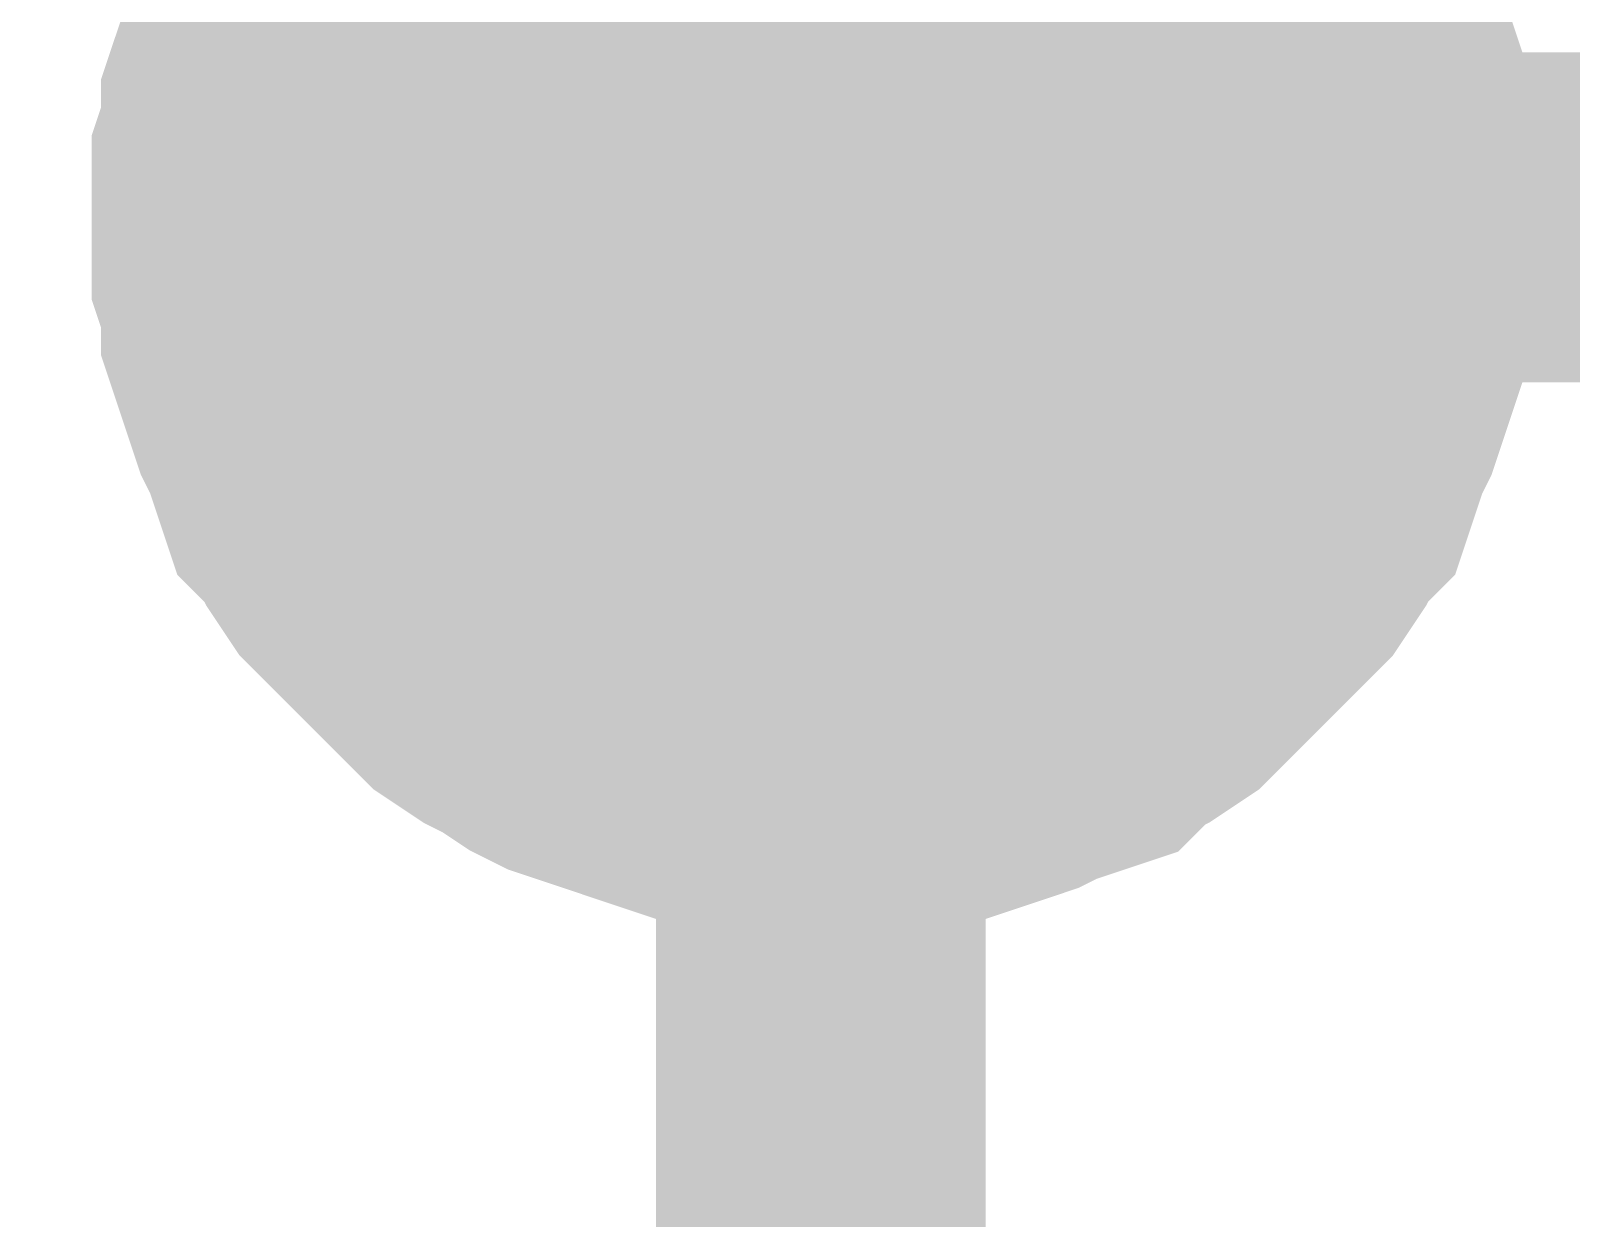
# Model space of a CAD drawing. Header units: inches. Extents: x 0 to 431, y 0 to 297.
# Drawn here: x 186.701 to 188.1, y 125.084 to 126.163 of the extents above; entities that cross this region are included whole.
import ezdxf

# ---------------------------------------------------------------- set-up
doc = ezdxf.new("R2010")
doc.units = ezdxf.units.IN
doc.layers.add('Sheet', color=255, linetype='Continuous')

msp = doc.modelspace()

# ---------------------------------------------------------------- linework, layer by layer
at = {"layer": 'Sheet'}
for points in [[(193.0054, 125.9936, 0.2997, 0.2997, 0), (187.4185, 125.9936, 0.2997, 0.2997, 0), (187.4185, 129.9928, 0.2997, 0.2997, 0), (183.9991, 129.9928, 0.2997, 0.2997, 0), (183.9991, 139.9994, 0.2997, 0.2997, 0), (183.9991, 143.9986, 0.2997, 0.2997, 0), (183.9991, 144.9984, 0.2997, 0.2997, 0), (218.9994, 144.9984, 0.2997, 0.2997, 0)], [(186.906, 125.9936, 0.2997, 0.2997, 0), (186.906, 126.0188, 0.2997, 0.2997, 0), (186.906, 126.044, 0.2997, 0.2997, 0), (186.9144, 126.0692, 0.2997, 0.2997, 0), (186.9144, 126.0944, 0.2997, 0.2997, 0), (186.9228, 126.1196, 0.2997, 0.2997, 0), (186.9312, 126.1448, 0.2997, 0.2997, 0), (186.9396, 126.17, 0.2997, 0.2997, 0), (186.948, 126.1952, 0.2997, 0.2997, 0), (186.9564, 126.2204, 0.2997, 0.2997, 0), (186.9648, 126.2372, 0.2997, 0.2997, 0), (186.9816, 126.2624, 0.2997, 0.2997, 0), (186.99, 126.2792, 0.2997, 0.2997, 0), (187.0068, 126.3044, 0.2997, 0.2997, 0), (187.0236, 126.3212, 0.2997, 0.2997, 0)], [(186.906, 125.9936, 0.2997, 0.2997, 0), (186.906, 126.0188, 0.2997, 0.2997, 0), (186.906, 126.044, 0.2997, 0.2997, 0), (186.9144, 126.0692, 0.2997, 0.2997, 0), (186.9144, 126.0944, 0.2997, 0.2997, 0), (186.9228, 126.1196, 0.2997, 0.2997, 0), (186.9312, 126.1448, 0.2997, 0.2997, 0), (186.9396, 126.17, 0.2997, 0.2997, 0), (186.948, 126.1952, 0.2997, 0.2997, 0), (186.9564, 126.2204, 0.2997, 0.2997, 0), (186.9648, 126.2372, 0.2997, 0.2997, 0), (186.9816, 126.2624, 0.2997, 0.2997, 0), (186.99, 126.2792, 0.2997, 0.2997, 0), (187.0068, 126.3044, 0.2997, 0.2997, 0), (187.0236, 126.3212, 0.2997, 0.2997, 0)], [(186.906, 125.9936, 0.2997, 0.2997, 0), (186.906, 126.0188, 0.2997, 0.2997, 0), (186.906, 126.044, 0.2997, 0.2997, 0), (186.9144, 126.0692, 0.2997, 0.2997, 0), (186.9144, 126.0944, 0.2997, 0.2997, 0), (186.9228, 126.1196, 0.2997, 0.2997, 0), (186.9312, 126.1448, 0.2997, 0.2997, 0), (186.9396, 126.17, 0.2997, 0.2997, 0), (186.948, 126.1952, 0.2997, 0.2997, 0), (186.9564, 126.2204, 0.2997, 0.2997, 0), (186.9648, 126.2372, 0.2997, 0.2997, 0), (186.9816, 126.2624, 0.2997, 0.2997, 0), (186.99, 126.2792, 0.2997, 0.2997, 0), (187.0068, 126.3044, 0.2997, 0.2997, 0), (187.0236, 126.3212, 0.2997, 0.2997, 0)], [(186.906, 125.9936, 0.2997, 0.2997, 0), (186.906, 126.0188, 0.2997, 0.2997, 0), (186.906, 126.044, 0.2997, 0.2997, 0), (186.9144, 126.0692, 0.2997, 0.2997, 0), (186.9144, 126.0944, 0.2997, 0.2997, 0), (186.9228, 126.1196, 0.2997, 0.2997, 0), (186.9312, 126.1448, 0.2997, 0.2997, 0), (186.9396, 126.17, 0.2997, 0.2997, 0), (186.948, 126.1952, 0.2997, 0.2997, 0), (186.9564, 126.2204, 0.2997, 0.2997, 0), (186.9648, 126.2372, 0.2997, 0.2997, 0), (186.9816, 126.2624, 0.2997, 0.2997, 0), (186.99, 126.2792, 0.2997, 0.2997, 0), (187.0068, 126.3044, 0.2997, 0.2997, 0), (187.0236, 126.3212, 0.2997, 0.2997, 0)], [(187.805, 126.3212, 0.2997, 0.2997, 0), (187.8218, 126.3044, 0.2997, 0.2997, 0), (187.8386, 126.2792, 0.2997, 0.2997, 0), (187.847, 126.2624, 0.2997, 0.2997, 0), (187.8638, 126.2372, 0.2997, 0.2997, 0), (187.8722, 126.2204, 0.2997, 0.2997, 0), (187.8806, 126.1952, 0.2997, 0.2997, 0), (187.889, 126.17, 0.2997, 0.2997, 0), (187.8974, 126.1448, 0.2997, 0.2997, 0), (187.9058, 126.1196, 0.2997, 0.2997, 0), (187.9142, 126.0944, 0.2997, 0.2997, 0), (187.9142, 126.0692, 0.2997, 0.2997, 0), (187.9226, 126.044, 0.2997, 0.2997, 0), (187.9226, 126.0188, 0.2997, 0.2997, 0), (187.9226, 125.9936, 0.2997, 0.2997, 0)], [(187.805, 126.3212, 0.2997, 0.2997, 0), (187.8218, 126.3044, 0.2997, 0.2997, 0), (187.8386, 126.2792, 0.2997, 0.2997, 0), (187.847, 126.2624, 0.2997, 0.2997, 0), (187.8638, 126.2372, 0.2997, 0.2997, 0), (187.8722, 126.2204, 0.2997, 0.2997, 0), (187.8806, 126.1952, 0.2997, 0.2997, 0), (187.889, 126.17, 0.2997, 0.2997, 0), (187.8974, 126.1448, 0.2997, 0.2997, 0), (187.9058, 126.1196, 0.2997, 0.2997, 0), (187.9142, 126.0944, 0.2997, 0.2997, 0), (187.9142, 126.0692, 0.2997, 0.2997, 0), (187.9226, 126.044, 0.2997, 0.2997, 0), (187.9226, 126.0188, 0.2997, 0.2997, 0), (187.9226, 125.9936, 0.2997, 0.2997, 0)], [(187.805, 126.3212, 0.2997, 0.2997, 0), (187.8218, 126.3044, 0.2997, 0.2997, 0), (187.8386, 126.2792, 0.2997, 0.2997, 0), (187.847, 126.2624, 0.2997, 0.2997, 0), (187.8638, 126.2372, 0.2997, 0.2997, 0), (187.8722, 126.2204, 0.2997, 0.2997, 0), (187.8806, 126.1952, 0.2997, 0.2997, 0), (187.889, 126.17, 0.2997, 0.2997, 0), (187.8974, 126.1448, 0.2997, 0.2997, 0), (187.9058, 126.1196, 0.2997, 0.2997, 0), (187.9142, 126.0944, 0.2997, 0.2997, 0), (187.9142, 126.0692, 0.2997, 0.2997, 0), (187.9226, 126.044, 0.2997, 0.2997, 0), (187.9226, 126.0188, 0.2997, 0.2997, 0), (187.9226, 125.9936, 0.2997, 0.2997, 0)], [(187.805, 126.3212, 0.2997, 0.2997, 0), (187.8218, 126.3044, 0.2997, 0.2997, 0), (187.8386, 126.2792, 0.2997, 0.2997, 0), (187.847, 126.2624, 0.2997, 0.2997, 0), (187.8638, 126.2372, 0.2997, 0.2997, 0), (187.8722, 126.2204, 0.2997, 0.2997, 0), (187.8806, 126.1952, 0.2997, 0.2997, 0), (187.889, 126.17, 0.2997, 0.2997, 0), (187.8974, 126.1448, 0.2997, 0.2997, 0), (187.9058, 126.1196, 0.2997, 0.2997, 0), (187.9142, 126.0944, 0.2997, 0.2997, 0), (187.9142, 126.0692, 0.2997, 0.2997, 0), (187.9226, 126.044, 0.2997, 0.2997, 0), (187.9226, 126.0188, 0.2997, 0.2997, 0), (187.9226, 125.9936, 0.2997, 0.2997, 0)], [(186.906, 125.9936, 0.0991, 0.0991, 0), (186.906, 126.0188, 0.0991, 0.0991, 0), (186.906, 126.044, 0.0991, 0.0991, 0), (186.9144, 126.0692, 0.0991, 0.0991, 0), (186.9144, 126.0944, 0.0991, 0.0991, 0), (186.9228, 126.1196, 0.0991, 0.0991, 0), (186.9312, 126.1448, 0.0991, 0.0991, 0), (186.9396, 126.17, 0.0991, 0.0991, 0), (186.948, 126.1952, 0.0991, 0.0991, 0), (186.9564, 126.2204, 0.0991, 0.0991, 0)], [(186.906, 125.9936, 0.0991, 0.0991, 0), (186.906, 126.0188, 0.0991, 0.0991, 0), (186.906, 126.044, 0.0991, 0.0991, 0), (186.9144, 126.0692, 0.0991, 0.0991, 0), (186.9144, 126.0944, 0.0991, 0.0991, 0), (186.9228, 126.1196, 0.0991, 0.0991, 0), (186.9312, 126.1448, 0.0991, 0.0991, 0), (186.9396, 126.17, 0.0991, 0.0991, 0), (186.948, 126.1952, 0.0991, 0.0991, 0), (186.9564, 126.2204, 0.0991, 0.0991, 0)], [(186.906, 125.9936, 0.0991, 0.0991, 0), (186.906, 126.0188, 0.0991, 0.0991, 0), (186.906, 126.044, 0.0991, 0.0991, 0), (186.9144, 126.0692, 0.0991, 0.0991, 0), (186.9144, 126.0944, 0.0991, 0.0991, 0), (186.9228, 126.1196, 0.0991, 0.0991, 0), (186.9312, 126.1448, 0.0991, 0.0991, 0), (186.9396, 126.17, 0.0991, 0.0991, 0), (186.948, 126.1952, 0.0991, 0.0991, 0), (186.9564, 126.2204, 0.0991, 0.0991, 0)], [(186.906, 125.9936, 0.0991, 0.0991, 0), (186.906, 126.0188, 0.0991, 0.0991, 0), (186.906, 126.044, 0.0991, 0.0991, 0), (186.9144, 126.0692, 0.0991, 0.0991, 0), (186.9144, 126.0944, 0.0991, 0.0991, 0), (186.9228, 126.1196, 0.0991, 0.0991, 0), (186.9312, 126.1448, 0.0991, 0.0991, 0), (186.9396, 126.17, 0.0991, 0.0991, 0), (186.948, 126.1952, 0.0991, 0.0991, 0), (186.9564, 126.2204, 0.0991, 0.0991, 0)], [(187.8722, 126.2204, 0.0991, 0.0991, 0), (187.8806, 126.1952, 0.0991, 0.0991, 0), (187.889, 126.17, 0.0991, 0.0991, 0), (187.8974, 126.1448, 0.0991, 0.0991, 0), (187.9058, 126.1196, 0.0991, 0.0991, 0), (187.9142, 126.0944, 0.0991, 0.0991, 0), (187.9142, 126.0692, 0.0991, 0.0991, 0), (187.9226, 126.044, 0.0991, 0.0991, 0), (187.9226, 126.0188, 0.0991, 0.0991, 0), (187.9226, 125.9936, 0.0991, 0.0991, 0)], [(187.8722, 126.2204, 0.0991, 0.0991, 0), (187.8806, 126.1952, 0.0991, 0.0991, 0), (187.889, 126.17, 0.0991, 0.0991, 0), (187.8974, 126.1448, 0.0991, 0.0991, 0), (187.9058, 126.1196, 0.0991, 0.0991, 0), (187.9142, 126.0944, 0.0991, 0.0991, 0), (187.9142, 126.0692, 0.0991, 0.0991, 0), (187.9226, 126.044, 0.0991, 0.0991, 0), (187.9226, 126.0188, 0.0991, 0.0991, 0), (187.9226, 125.9936, 0.0991, 0.0991, 0)], [(187.8722, 126.2204, 0.0991, 0.0991, 0), (187.8806, 126.1952, 0.0991, 0.0991, 0), (187.889, 126.17, 0.0991, 0.0991, 0), (187.8974, 126.1448, 0.0991, 0.0991, 0), (187.9058, 126.1196, 0.0991, 0.0991, 0), (187.9142, 126.0944, 0.0991, 0.0991, 0), (187.9142, 126.0692, 0.0991, 0.0991, 0), (187.9226, 126.044, 0.0991, 0.0991, 0), (187.9226, 126.0188, 0.0991, 0.0991, 0), (187.9226, 125.9936, 0.0991, 0.0991, 0)], [(187.8722, 126.2204, 0.0991, 0.0991, 0), (187.8806, 126.1952, 0.0991, 0.0991, 0), (187.889, 126.17, 0.0991, 0.0991, 0), (187.8974, 126.1448, 0.0991, 0.0991, 0), (187.9058, 126.1196, 0.0991, 0.0991, 0), (187.9142, 126.0944, 0.0991, 0.0991, 0), (187.9142, 126.0692, 0.0991, 0.0991, 0), (187.9226, 126.044, 0.0991, 0.0991, 0), (187.9226, 126.0188, 0.0991, 0.0991, 0), (187.9226, 125.9936, 0.0991, 0.0991, 0)], [(187.4185, 125.4894, 0.2997, 0.2997, 0), (187.3933, 125.4894, 0.2997, 0.2997, 0), (187.3681, 125.4894, 0.2997, 0.2997, 0), (187.3429, 125.4978, 0.2997, 0.2997, 0), (187.3177, 125.4978, 0.2997, 0.2997, 0), (187.2925, 125.5062, 0.2997, 0.2997, 0), (187.2673, 125.5146, 0.2997, 0.2997, 0), (187.2421, 125.5231, 0.2997, 0.2997, 0), (187.2169, 125.5315, 0.2997, 0.2997, 0), (187.1917, 125.5399, 0.2997, 0.2997, 0), (187.1749, 125.5483, 0.2997, 0.2997, 0), (187.1497, 125.5651, 0.2997, 0.2997, 0), (187.1329, 125.5735, 0.2997, 0.2997, 0), (187.1077, 125.5903, 0.2997, 0.2997, 0), (187.0909, 125.6071, 0.2997, 0.2997, 0), (187.0741, 125.6239, 0.2997, 0.2997, 0), (187.0573, 125.6407, 0.2997, 0.2997, 0), (187.0404, 125.6575, 0.2997, 0.2997, 0), (187.0236, 125.6743, 0.2997, 0.2997, 0), (187.0068, 125.6911, 0.2997, 0.2997, 0), (186.99, 125.7163, 0.2997, 0.2997, 0), (186.9816, 125.7331, 0.2997, 0.2997, 0), (186.9648, 125.7499, 0.2997, 0.2997, 0), (186.9564, 125.7751, 0.2997, 0.2997, 0), (186.948, 125.8003, 0.2997, 0.2997, 0), (186.9396, 125.8171, 0.2997, 0.2997, 0), (186.9312, 125.8423, 0.2997, 0.2997, 0), (186.9228, 125.8675, 0.2997, 0.2997, 0), (186.9144, 125.8927, 0.2997, 0.2997, 0), (186.9144, 125.9179, 0.2997, 0.2997, 0), (186.906, 125.9431, 0.2997, 0.2997, 0), (186.906, 125.9683, 0.2997, 0.2997, 0), (186.906, 125.9936, 0.2997, 0.2997, 0)], [(186.906, 125.9936, 0.2997, 0.2997, 0), (186.906, 125.9936, 0.2997, 0.2997, 0)], [(187.4185, 125.4894, 0.2997, 0.2997, 0), (187.3933, 125.4894, 0.2997, 0.2997, 0), (187.3681, 125.4894, 0.2997, 0.2997, 0), (187.3429, 125.4978, 0.2997, 0.2997, 0), (187.3177, 125.4978, 0.2997, 0.2997, 0), (187.2925, 125.5062, 0.2997, 0.2997, 0), (187.2673, 125.5146, 0.2997, 0.2997, 0), (187.2421, 125.5231, 0.2997, 0.2997, 0), (187.2169, 125.5315, 0.2997, 0.2997, 0), (187.1917, 125.5399, 0.2997, 0.2997, 0), (187.1749, 125.5483, 0.2997, 0.2997, 0), (187.1497, 125.5651, 0.2997, 0.2997, 0), (187.1329, 125.5735, 0.2997, 0.2997, 0), (187.1077, 125.5903, 0.2997, 0.2997, 0), (187.0909, 125.6071, 0.2997, 0.2997, 0), (187.0741, 125.6239, 0.2997, 0.2997, 0), (187.0573, 125.6407, 0.2997, 0.2997, 0), (187.0404, 125.6575, 0.2997, 0.2997, 0), (187.0236, 125.6743, 0.2997, 0.2997, 0), (187.0068, 125.6911, 0.2997, 0.2997, 0), (186.99, 125.7163, 0.2997, 0.2997, 0), (186.9816, 125.7331, 0.2997, 0.2997, 0), (186.9648, 125.7499, 0.2997, 0.2997, 0), (186.9564, 125.7751, 0.2997, 0.2997, 0), (186.948, 125.8003, 0.2997, 0.2997, 0), (186.9396, 125.8171, 0.2997, 0.2997, 0), (186.9312, 125.8423, 0.2997, 0.2997, 0), (186.9228, 125.8675, 0.2997, 0.2997, 0), (186.9144, 125.8927, 0.2997, 0.2997, 0), (186.9144, 125.9179, 0.2997, 0.2997, 0), (186.906, 125.9431, 0.2997, 0.2997, 0), (186.906, 125.9683, 0.2997, 0.2997, 0), (186.906, 125.9936, 0.2997, 0.2997, 0)], [(186.906, 125.9936, 0.2997, 0.2997, 0), (186.906, 125.9936, 0.2997, 0.2997, 0)], [(187.4185, 125.4894, 0.2997, 0.2997, 0), (187.3933, 125.4894, 0.2997, 0.2997, 0), (187.3681, 125.4894, 0.2997, 0.2997, 0), (187.3429, 125.4978, 0.2997, 0.2997, 0), (187.3177, 125.4978, 0.2997, 0.2997, 0), (187.2925, 125.5062, 0.2997, 0.2997, 0), (187.2673, 125.5146, 0.2997, 0.2997, 0), (187.2421, 125.5231, 0.2997, 0.2997, 0), (187.2169, 125.5315, 0.2997, 0.2997, 0), (187.1917, 125.5399, 0.2997, 0.2997, 0), (187.1749, 125.5483, 0.2997, 0.2997, 0), (187.1497, 125.5651, 0.2997, 0.2997, 0), (187.1329, 125.5735, 0.2997, 0.2997, 0), (187.1077, 125.5903, 0.2997, 0.2997, 0), (187.0909, 125.6071, 0.2997, 0.2997, 0), (187.0741, 125.6239, 0.2997, 0.2997, 0), (187.0573, 125.6407, 0.2997, 0.2997, 0), (187.0404, 125.6575, 0.2997, 0.2997, 0), (187.0236, 125.6743, 0.2997, 0.2997, 0), (187.0068, 125.6911, 0.2997, 0.2997, 0), (186.99, 125.7163, 0.2997, 0.2997, 0), (186.9816, 125.7331, 0.2997, 0.2997, 0), (186.9648, 125.7499, 0.2997, 0.2997, 0), (186.9564, 125.7751, 0.2997, 0.2997, 0), (186.948, 125.8003, 0.2997, 0.2997, 0), (186.9396, 125.8171, 0.2997, 0.2997, 0), (186.9312, 125.8423, 0.2997, 0.2997, 0), (186.9228, 125.8675, 0.2997, 0.2997, 0), (186.9144, 125.8927, 0.2997, 0.2997, 0), (186.9144, 125.9179, 0.2997, 0.2997, 0), (186.906, 125.9431, 0.2997, 0.2997, 0), (186.906, 125.9683, 0.2997, 0.2997, 0), (186.906, 125.9936, 0.2997, 0.2997, 0)], [(186.906, 125.9936, 0.2997, 0.2997, 0), (186.906, 125.9936, 0.2997, 0.2997, 0)], [(187.4185, 125.4894, 0.2997, 0.2997, 0), (187.3933, 125.4894, 0.2997, 0.2997, 0), (187.3681, 125.4894, 0.2997, 0.2997, 0), (187.3429, 125.4978, 0.2997, 0.2997, 0), (187.3177, 125.4978, 0.2997, 0.2997, 0), (187.2925, 125.5062, 0.2997, 0.2997, 0), (187.2673, 125.5146, 0.2997, 0.2997, 0), (187.2421, 125.5231, 0.2997, 0.2997, 0), (187.2169, 125.5315, 0.2997, 0.2997, 0), (187.1917, 125.5399, 0.2997, 0.2997, 0), (187.1749, 125.5483, 0.2997, 0.2997, 0), (187.1497, 125.5651, 0.2997, 0.2997, 0), (187.1329, 125.5735, 0.2997, 0.2997, 0), (187.1077, 125.5903, 0.2997, 0.2997, 0), (187.0909, 125.6071, 0.2997, 0.2997, 0), (187.0741, 125.6239, 0.2997, 0.2997, 0), (187.0573, 125.6407, 0.2997, 0.2997, 0), (187.0404, 125.6575, 0.2997, 0.2997, 0), (187.0236, 125.6743, 0.2997, 0.2997, 0), (187.0068, 125.6911, 0.2997, 0.2997, 0), (186.99, 125.7163, 0.2997, 0.2997, 0), (186.9816, 125.7331, 0.2997, 0.2997, 0), (186.9648, 125.7499, 0.2997, 0.2997, 0), (186.9564, 125.7751, 0.2997, 0.2997, 0), (186.948, 125.8003, 0.2997, 0.2997, 0), (186.9396, 125.8171, 0.2997, 0.2997, 0), (186.9312, 125.8423, 0.2997, 0.2997, 0), (186.9228, 125.8675, 0.2997, 0.2997, 0), (186.9144, 125.8927, 0.2997, 0.2997, 0), (186.9144, 125.9179, 0.2997, 0.2997, 0), (186.906, 125.9431, 0.2997, 0.2997, 0), (186.906, 125.9683, 0.2997, 0.2997, 0), (186.906, 125.9936, 0.2997, 0.2997, 0)], [(186.906, 125.9936, 0.2997, 0.2997, 0), (186.906, 125.9936, 0.2997, 0.2997, 0)], [(187.4185, 125.9936, 0.2997, 0.2997, 0), (187.4185, 115.9954, 0.2997, 0.2997, 0), (193.0054, 115.9954, 0.2997, 0.2997, 0)], [(187.9226, 125.9936, 0.2997, 0.2997, 0), (187.9226, 125.9683, 0.2997, 0.2997, 0), (187.9226, 125.9431, 0.2997, 0.2997, 0), (187.9142, 125.9179, 0.2997, 0.2997, 0), (187.9142, 125.8927, 0.2997, 0.2997, 0), (187.9058, 125.8675, 0.2997, 0.2997, 0), (187.8974, 125.8423, 0.2997, 0.2997, 0), (187.889, 125.8171, 0.2997, 0.2997, 0), (187.8806, 125.8003, 0.2997, 0.2997, 0), (187.8722, 125.7751, 0.2997, 0.2997, 0), (187.8638, 125.7499, 0.2997, 0.2997, 0), (187.847, 125.7331, 0.2997, 0.2997, 0), (187.8386, 125.7163, 0.2997, 0.2997, 0), (187.8218, 125.6911, 0.2997, 0.2997, 0), (187.805, 125.6743, 0.2997, 0.2997, 0), (187.7882, 125.6575, 0.2997, 0.2997, 0), (187.7714, 125.6407, 0.2997, 0.2997, 0), (187.7546, 125.6239, 0.2997, 0.2997, 0), (187.7378, 125.6071, 0.2997, 0.2997, 0), (187.721, 125.5903, 0.2997, 0.2997, 0), (187.6958, 125.5735, 0.2997, 0.2997, 0), (187.679, 125.5651, 0.2997, 0.2997, 0), (187.6622, 125.5483, 0.2997, 0.2997, 0), (187.6369, 125.5399, 0.2997, 0.2997, 0), (187.6117, 125.5315, 0.2997, 0.2997, 0), (187.5949, 125.5231, 0.2997, 0.2997, 0), (187.5697, 125.5146, 0.2997, 0.2997, 0), (187.5445, 125.5062, 0.2997, 0.2997, 0), (187.5193, 125.4978, 0.2997, 0.2997, 0), (187.4941, 125.4978, 0.2997, 0.2997, 0), (187.4689, 125.4894, 0.2997, 0.2997, 0), (187.4437, 125.4894, 0.2997, 0.2997, 0), (187.4185, 125.4894, 0.2997, 0.2997, 0)], [(187.9226, 125.9936, 0.2997, 0.2997, 0), (187.9226, 125.9683, 0.2997, 0.2997, 0), (187.9226, 125.9431, 0.2997, 0.2997, 0), (187.9142, 125.9179, 0.2997, 0.2997, 0), (187.9142, 125.8927, 0.2997, 0.2997, 0), (187.9058, 125.8675, 0.2997, 0.2997, 0), (187.8974, 125.8423, 0.2997, 0.2997, 0), (187.889, 125.8171, 0.2997, 0.2997, 0), (187.8806, 125.8003, 0.2997, 0.2997, 0), (187.8722, 125.7751, 0.2997, 0.2997, 0), (187.8638, 125.7499, 0.2997, 0.2997, 0), (187.847, 125.7331, 0.2997, 0.2997, 0), (187.8386, 125.7163, 0.2997, 0.2997, 0), (187.8218, 125.6911, 0.2997, 0.2997, 0), (187.805, 125.6743, 0.2997, 0.2997, 0), (187.7882, 125.6575, 0.2997, 0.2997, 0), (187.7714, 125.6407, 0.2997, 0.2997, 0), (187.7546, 125.6239, 0.2997, 0.2997, 0), (187.7378, 125.6071, 0.2997, 0.2997, 0), (187.721, 125.5903, 0.2997, 0.2997, 0), (187.6958, 125.5735, 0.2997, 0.2997, 0), (187.679, 125.5651, 0.2997, 0.2997, 0), (187.6622, 125.5483, 0.2997, 0.2997, 0), (187.6369, 125.5399, 0.2997, 0.2997, 0), (187.6117, 125.5315, 0.2997, 0.2997, 0), (187.5949, 125.5231, 0.2997, 0.2997, 0), (187.5697, 125.5146, 0.2997, 0.2997, 0), (187.5445, 125.5062, 0.2997, 0.2997, 0), (187.5193, 125.4978, 0.2997, 0.2997, 0), (187.4941, 125.4978, 0.2997, 0.2997, 0), (187.4689, 125.4894, 0.2997, 0.2997, 0), (187.4437, 125.4894, 0.2997, 0.2997, 0), (187.4185, 125.4894, 0.2997, 0.2997, 0)], [(187.9226, 125.9936, 0.2997, 0.2997, 0), (187.9226, 125.9683, 0.2997, 0.2997, 0), (187.9226, 125.9431, 0.2997, 0.2997, 0), (187.9142, 125.9179, 0.2997, 0.2997, 0), (187.9142, 125.8927, 0.2997, 0.2997, 0), (187.9058, 125.8675, 0.2997, 0.2997, 0), (187.8974, 125.8423, 0.2997, 0.2997, 0), (187.889, 125.8171, 0.2997, 0.2997, 0), (187.8806, 125.8003, 0.2997, 0.2997, 0), (187.8722, 125.7751, 0.2997, 0.2997, 0), (187.8638, 125.7499, 0.2997, 0.2997, 0), (187.847, 125.7331, 0.2997, 0.2997, 0), (187.8386, 125.7163, 0.2997, 0.2997, 0), (187.8218, 125.6911, 0.2997, 0.2997, 0), (187.805, 125.6743, 0.2997, 0.2997, 0), (187.7882, 125.6575, 0.2997, 0.2997, 0), (187.7714, 125.6407, 0.2997, 0.2997, 0), (187.7546, 125.6239, 0.2997, 0.2997, 0), (187.7378, 125.6071, 0.2997, 0.2997, 0), (187.721, 125.5903, 0.2997, 0.2997, 0), (187.6958, 125.5735, 0.2997, 0.2997, 0), (187.679, 125.5651, 0.2997, 0.2997, 0), (187.6622, 125.5483, 0.2997, 0.2997, 0), (187.6369, 125.5399, 0.2997, 0.2997, 0), (187.6117, 125.5315, 0.2997, 0.2997, 0), (187.5949, 125.5231, 0.2997, 0.2997, 0), (187.5697, 125.5146, 0.2997, 0.2997, 0), (187.5445, 125.5062, 0.2997, 0.2997, 0), (187.5193, 125.4978, 0.2997, 0.2997, 0), (187.4941, 125.4978, 0.2997, 0.2997, 0), (187.4689, 125.4894, 0.2997, 0.2997, 0), (187.4437, 125.4894, 0.2997, 0.2997, 0), (187.4185, 125.4894, 0.2997, 0.2997, 0)], [(187.9226, 125.9936, 0.2997, 0.2997, 0), (187.9226, 125.9683, 0.2997, 0.2997, 0), (187.9226, 125.9431, 0.2997, 0.2997, 0), (187.9142, 125.9179, 0.2997, 0.2997, 0), (187.9142, 125.8927, 0.2997, 0.2997, 0), (187.9058, 125.8675, 0.2997, 0.2997, 0), (187.8974, 125.8423, 0.2997, 0.2997, 0), (187.889, 125.8171, 0.2997, 0.2997, 0), (187.8806, 125.8003, 0.2997, 0.2997, 0), (187.8722, 125.7751, 0.2997, 0.2997, 0), (187.8638, 125.7499, 0.2997, 0.2997, 0), (187.847, 125.7331, 0.2997, 0.2997, 0), (187.8386, 125.7163, 0.2997, 0.2997, 0), (187.8218, 125.6911, 0.2997, 0.2997, 0), (187.805, 125.6743, 0.2997, 0.2997, 0), (187.7882, 125.6575, 0.2997, 0.2997, 0), (187.7714, 125.6407, 0.2997, 0.2997, 0), (187.7546, 125.6239, 0.2997, 0.2997, 0), (187.7378, 125.6071, 0.2997, 0.2997, 0), (187.721, 125.5903, 0.2997, 0.2997, 0), (187.6958, 125.5735, 0.2997, 0.2997, 0), (187.679, 125.5651, 0.2997, 0.2997, 0), (187.6622, 125.5483, 0.2997, 0.2997, 0), (187.6369, 125.5399, 0.2997, 0.2997, 0), (187.6117, 125.5315, 0.2997, 0.2997, 0), (187.5949, 125.5231, 0.2997, 0.2997, 0), (187.5697, 125.5146, 0.2997, 0.2997, 0), (187.5445, 125.5062, 0.2997, 0.2997, 0), (187.5193, 125.4978, 0.2997, 0.2997, 0), (187.4941, 125.4978, 0.2997, 0.2997, 0), (187.4689, 125.4894, 0.2997, 0.2997, 0), (187.4437, 125.4894, 0.2997, 0.2997, 0), (187.4185, 125.4894, 0.2997, 0.2997, 0)], [(187.9226, 125.9936, 0.2997, 0.2997, 0), (187.9226, 125.9936, 0.2997, 0.2997, 0), (187.9226, 125.9936, 0.2997, 0.2997, 0), (187.9226, 125.9936, 0.2997, 0.2997, 0), (187.9226, 125.9936, 0.2997, 0.2997, 0), (187.9226, 125.9936, 0.2997, 0.2997, 0), (187.9226, 125.9936, 0.2997, 0.2997, 0), (187.9226, 125.9936, 0.2997, 0.2997, 0), (187.9226, 125.9936, 0.2997, 0.2997, 0), (187.9226, 125.9936, 0.2997, 0.2997, 0), (187.9226, 125.9936, 0.2997, 0.2997, 0), (187.9226, 125.9936, 0.2997, 0.2997, 0), (187.9226, 125.9936, 0.2997, 0.2997, 0), (187.9226, 125.9936, 0.2997, 0.2997, 0), (187.9226, 125.9936, 0.2997, 0.2997, 0), (187.9226, 125.9936, 0.2997, 0.2997, 0), (187.9226, 125.9936, 0.2997, 0.2997, 0), (187.9226, 125.9936, 0.2997, 0.2997, 0), (187.9226, 125.9936, 0.2997, 0.2997, 0), (187.9226, 125.9936, 0.2997, 0.2997, 0), (187.9226, 125.9936, 0.2997, 0.2997, 0), (187.9226, 125.9936, 0.2997, 0.2997, 0), (187.9226, 125.9936, 0.2997, 0.2997, 0), (187.9226, 125.9936, 0.2997, 0.2997, 0), (187.9226, 125.9936, 0.2997, 0.2997, 0), (187.9226, 125.9936, 0.2997, 0.2997, 0), (187.9226, 125.9936, 0.2997, 0.2997, 0), (187.9226, 125.9936, 0.2997, 0.2997, 0), (187.9226, 125.9936, 0.2997, 0.2997, 0), (187.9226, 125.9936, 0.2997, 0.2997, 0), (187.9226, 125.9936, 0.2997, 0.2997, 0), (187.9226, 125.9936, 0.2997, 0.2997, 0), (187.9226, 125.9936, 0.2997, 0.2997, 0)], [(187.9226, 125.9936, 0.2997, 0.2997, 0), (187.9226, 125.9936, 0.2997, 0.2997, 0)], [(187.9226, 125.9936, 0.2997, 0.2997, 0), (187.9226, 125.9936, 0.2997, 0.2997, 0), (187.9226, 125.9936, 0.2997, 0.2997, 0), (187.9226, 125.9936, 0.2997, 0.2997, 0), (187.9226, 125.9936, 0.2997, 0.2997, 0), (187.9226, 125.9936, 0.2997, 0.2997, 0), (187.9226, 125.9936, 0.2997, 0.2997, 0), (187.9226, 125.9936, 0.2997, 0.2997, 0), (187.9226, 125.9936, 0.2997, 0.2997, 0), (187.9226, 125.9936, 0.2997, 0.2997, 0), (187.9226, 125.9936, 0.2997, 0.2997, 0), (187.9226, 125.9936, 0.2997, 0.2997, 0), (187.9226, 125.9936, 0.2997, 0.2997, 0), (187.9226, 125.9936, 0.2997, 0.2997, 0), (187.9226, 125.9936, 0.2997, 0.2997, 0), (187.9226, 125.9936, 0.2997, 0.2997, 0), (187.9226, 125.9936, 0.2997, 0.2997, 0), (187.9226, 125.9936, 0.2997, 0.2997, 0), (187.9226, 125.9936, 0.2997, 0.2997, 0), (187.9226, 125.9936, 0.2997, 0.2997, 0), (187.9226, 125.9936, 0.2997, 0.2997, 0), (187.9226, 125.9936, 0.2997, 0.2997, 0), (187.9226, 125.9936, 0.2997, 0.2997, 0), (187.9226, 125.9936, 0.2997, 0.2997, 0), (187.9226, 125.9936, 0.2997, 0.2997, 0), (187.9226, 125.9936, 0.2997, 0.2997, 0), (187.9226, 125.9936, 0.2997, 0.2997, 0), (187.9226, 125.9936, 0.2997, 0.2997, 0), (187.9226, 125.9936, 0.2997, 0.2997, 0), (187.9226, 125.9936, 0.2997, 0.2997, 0), (187.9226, 125.9936, 0.2997, 0.2997, 0), (187.9226, 125.9936, 0.2997, 0.2997, 0), (187.9226, 125.9936, 0.2997, 0.2997, 0)], [(187.9226, 125.9936, 0.2997, 0.2997, 0), (187.9226, 125.9936, 0.2997, 0.2997, 0)], [(187.9226, 125.9936, 0.2997, 0.2997, 0), (187.9226, 125.9936, 0.2997, 0.2997, 0), (187.9226, 125.9936, 0.2997, 0.2997, 0), (187.9226, 125.9936, 0.2997, 0.2997, 0), (187.9226, 125.9936, 0.2997, 0.2997, 0), (187.9226, 125.9936, 0.2997, 0.2997, 0), (187.9226, 125.9936, 0.2997, 0.2997, 0), (187.9226, 125.9936, 0.2997, 0.2997, 0), (187.9226, 125.9936, 0.2997, 0.2997, 0), (187.9226, 125.9936, 0.2997, 0.2997, 0), (187.9226, 125.9936, 0.2997, 0.2997, 0), (187.9226, 125.9936, 0.2997, 0.2997, 0), (187.9226, 125.9936, 0.2997, 0.2997, 0), (187.9226, 125.9936, 0.2997, 0.2997, 0), (187.9226, 125.9936, 0.2997, 0.2997, 0), (187.9226, 125.9936, 0.2997, 0.2997, 0), (187.9226, 125.9936, 0.2997, 0.2997, 0), (187.9226, 125.9936, 0.2997, 0.2997, 0), (187.9226, 125.9936, 0.2997, 0.2997, 0), (187.9226, 125.9936, 0.2997, 0.2997, 0), (187.9226, 125.9936, 0.2997, 0.2997, 0), (187.9226, 125.9936, 0.2997, 0.2997, 0), (187.9226, 125.9936, 0.2997, 0.2997, 0), (187.9226, 125.9936, 0.2997, 0.2997, 0), (187.9226, 125.9936, 0.2997, 0.2997, 0), (187.9226, 125.9936, 0.2997, 0.2997, 0), (187.9226, 125.9936, 0.2997, 0.2997, 0), (187.9226, 125.9936, 0.2997, 0.2997, 0), (187.9226, 125.9936, 0.2997, 0.2997, 0), (187.9226, 125.9936, 0.2997, 0.2997, 0), (187.9226, 125.9936, 0.2997, 0.2997, 0), (187.9226, 125.9936, 0.2997, 0.2997, 0), (187.9226, 125.9936, 0.2997, 0.2997, 0)], [(187.9226, 125.9936, 0.2997, 0.2997, 0), (187.9226, 125.9936, 0.2997, 0.2997, 0)], [(187.9226, 125.9936, 0.2997, 0.2997, 0), (187.9226, 125.9936, 0.2997, 0.2997, 0), (187.9226, 125.9936, 0.2997, 0.2997, 0), (187.9226, 125.9936, 0.2997, 0.2997, 0), (187.9226, 125.9936, 0.2997, 0.2997, 0), (187.9226, 125.9936, 0.2997, 0.2997, 0), (187.9226, 125.9936, 0.2997, 0.2997, 0), (187.9226, 125.9936, 0.2997, 0.2997, 0), (187.9226, 125.9936, 0.2997, 0.2997, 0), (187.9226, 125.9936, 0.2997, 0.2997, 0), (187.9226, 125.9936, 0.2997, 0.2997, 0), (187.9226, 125.9936, 0.2997, 0.2997, 0), (187.9226, 125.9936, 0.2997, 0.2997, 0), (187.9226, 125.9936, 0.2997, 0.2997, 0), (187.9226, 125.9936, 0.2997, 0.2997, 0), (187.9226, 125.9936, 0.2997, 0.2997, 0), (187.9226, 125.9936, 0.2997, 0.2997, 0), (187.9226, 125.9936, 0.2997, 0.2997, 0), (187.9226, 125.9936, 0.2997, 0.2997, 0), (187.9226, 125.9936, 0.2997, 0.2997, 0), (187.9226, 125.9936, 0.2997, 0.2997, 0), (187.9226, 125.9936, 0.2997, 0.2997, 0), (187.9226, 125.9936, 0.2997, 0.2997, 0), (187.9226, 125.9936, 0.2997, 0.2997, 0), (187.9226, 125.9936, 0.2997, 0.2997, 0), (187.9226, 125.9936, 0.2997, 0.2997, 0), (187.9226, 125.9936, 0.2997, 0.2997, 0), (187.9226, 125.9936, 0.2997, 0.2997, 0), (187.9226, 125.9936, 0.2997, 0.2997, 0), (187.9226, 125.9936, 0.2997, 0.2997, 0), (187.9226, 125.9936, 0.2997, 0.2997, 0), (187.9226, 125.9936, 0.2997, 0.2997, 0), (187.9226, 125.9936, 0.2997, 0.2997, 0)], [(187.9226, 125.9936, 0.2997, 0.2997, 0), (187.9226, 125.9936, 0.2997, 0.2997, 0)], [(187.4185, 125.4894, 0.0991, 0.0991, 0), (187.3933, 125.4894, 0.0991, 0.0991, 0), (187.3681, 125.4894, 0.0991, 0.0991, 0), (187.3429, 125.4978, 0.0991, 0.0991, 0), (187.3177, 125.4978, 0.0991, 0.0991, 0), (187.2925, 125.5062, 0.0991, 0.0991, 0), (187.2673, 125.5146, 0.0991, 0.0991, 0), (187.2421, 125.5231, 0.0991, 0.0991, 0), (187.2169, 125.5315, 0.0991, 0.0991, 0), (187.1917, 125.5399, 0.0991, 0.0991, 0), (187.1749, 125.5483, 0.0991, 0.0991, 0), (187.1497, 125.5651, 0.0991, 0.0991, 0), (187.1329, 125.5735, 0.0991, 0.0991, 0), (187.1077, 125.5903, 0.0991, 0.0991, 0), (187.0909, 125.6071, 0.0991, 0.0991, 0), (187.0741, 125.6239, 0.0991, 0.0991, 0), (187.0573, 125.6407, 0.0991, 0.0991, 0), (187.0404, 125.6575, 0.0991, 0.0991, 0), (187.0236, 125.6743, 0.0991, 0.0991, 0), (187.0068, 125.6911, 0.0991, 0.0991, 0), (186.99, 125.7163, 0.0991, 0.0991, 0), (186.9816, 125.7331, 0.0991, 0.0991, 0), (186.9648, 125.7499, 0.0991, 0.0991, 0), (186.9564, 125.7751, 0.0991, 0.0991, 0), (186.948, 125.8003, 0.0991, 0.0991, 0), (186.9396, 125.8171, 0.0991, 0.0991, 0), (186.9312, 125.8423, 0.0991, 0.0991, 0), (186.9228, 125.8675, 0.0991, 0.0991, 0), (186.9144, 125.8927, 0.0991, 0.0991, 0), (186.9144, 125.9179, 0.0991, 0.0991, 0), (186.906, 125.9431, 0.0991, 0.0991, 0), (186.906, 125.9683, 0.0991, 0.0991, 0), (186.906, 125.9936, 0.0991, 0.0991, 0)], [(186.906, 125.9936, 0.0991, 0.0991, 0), (186.906, 125.9936, 0.0991, 0.0991, 0)], [(187.4185, 125.4894, 0.0991, 0.0991, 0), (187.3933, 125.4894, 0.0991, 0.0991, 0), (187.3681, 125.4894, 0.0991, 0.0991, 0), (187.3429, 125.4978, 0.0991, 0.0991, 0), (187.3177, 125.4978, 0.0991, 0.0991, 0), (187.2925, 125.5062, 0.0991, 0.0991, 0), (187.2673, 125.5146, 0.0991, 0.0991, 0), (187.2421, 125.5231, 0.0991, 0.0991, 0), (187.2169, 125.5315, 0.0991, 0.0991, 0), (187.1917, 125.5399, 0.0991, 0.0991, 0), (187.1749, 125.5483, 0.0991, 0.0991, 0), (187.1497, 125.5651, 0.0991, 0.0991, 0), (187.1329, 125.5735, 0.0991, 0.0991, 0), (187.1077, 125.5903, 0.0991, 0.0991, 0), (187.0909, 125.6071, 0.0991, 0.0991, 0), (187.0741, 125.6239, 0.0991, 0.0991, 0), (187.0573, 125.6407, 0.0991, 0.0991, 0), (187.0404, 125.6575, 0.0991, 0.0991, 0), (187.0236, 125.6743, 0.0991, 0.0991, 0), (187.0068, 125.6911, 0.0991, 0.0991, 0), (186.99, 125.7163, 0.0991, 0.0991, 0), (186.9816, 125.7331, 0.0991, 0.0991, 0), (186.9648, 125.7499, 0.0991, 0.0991, 0), (186.9564, 125.7751, 0.0991, 0.0991, 0), (186.948, 125.8003, 0.0991, 0.0991, 0), (186.9396, 125.8171, 0.0991, 0.0991, 0), (186.9312, 125.8423, 0.0991, 0.0991, 0), (186.9228, 125.8675, 0.0991, 0.0991, 0), (186.9144, 125.8927, 0.0991, 0.0991, 0), (186.9144, 125.9179, 0.0991, 0.0991, 0), (186.906, 125.9431, 0.0991, 0.0991, 0), (186.906, 125.9683, 0.0991, 0.0991, 0), (186.906, 125.9936, 0.0991, 0.0991, 0)], [(186.906, 125.9936, 0.0991, 0.0991, 0), (186.906, 125.9936, 0.0991, 0.0991, 0)], [(187.4185, 125.4894, 0.0991, 0.0991, 0), (187.3933, 125.4894, 0.0991, 0.0991, 0), (187.3681, 125.4894, 0.0991, 0.0991, 0), (187.3429, 125.4978, 0.0991, 0.0991, 0), (187.3177, 125.4978, 0.0991, 0.0991, 0), (187.2925, 125.5062, 0.0991, 0.0991, 0), (187.2673, 125.5146, 0.0991, 0.0991, 0), (187.2421, 125.5231, 0.0991, 0.0991, 0), (187.2169, 125.5315, 0.0991, 0.0991, 0), (187.1917, 125.5399, 0.0991, 0.0991, 0), (187.1749, 125.5483, 0.0991, 0.0991, 0), (187.1497, 125.5651, 0.0991, 0.0991, 0), (187.1329, 125.5735, 0.0991, 0.0991, 0), (187.1077, 125.5903, 0.0991, 0.0991, 0), (187.0909, 125.6071, 0.0991, 0.0991, 0), (187.0741, 125.6239, 0.0991, 0.0991, 0), (187.0573, 125.6407, 0.0991, 0.0991, 0), (187.0404, 125.6575, 0.0991, 0.0991, 0), (187.0236, 125.6743, 0.0991, 0.0991, 0), (187.0068, 125.6911, 0.0991, 0.0991, 0), (186.99, 125.7163, 0.0991, 0.0991, 0), (186.9816, 125.7331, 0.0991, 0.0991, 0), (186.9648, 125.7499, 0.0991, 0.0991, 0), (186.9564, 125.7751, 0.0991, 0.0991, 0), (186.948, 125.8003, 0.0991, 0.0991, 0), (186.9396, 125.8171, 0.0991, 0.0991, 0), (186.9312, 125.8423, 0.0991, 0.0991, 0), (186.9228, 125.8675, 0.0991, 0.0991, 0), (186.9144, 125.8927, 0.0991, 0.0991, 0), (186.9144, 125.9179, 0.0991, 0.0991, 0), (186.906, 125.9431, 0.0991, 0.0991, 0), (186.906, 125.9683, 0.0991, 0.0991, 0), (186.906, 125.9936, 0.0991, 0.0991, 0)], [(186.906, 125.9936, 0.0991, 0.0991, 0), (186.906, 125.9936, 0.0991, 0.0991, 0)], [(187.4185, 125.4894, 0.0991, 0.0991, 0), (187.3933, 125.4894, 0.0991, 0.0991, 0), (187.3681, 125.4894, 0.0991, 0.0991, 0), (187.3429, 125.4978, 0.0991, 0.0991, 0), (187.3177, 125.4978, 0.0991, 0.0991, 0), (187.2925, 125.5062, 0.0991, 0.0991, 0), (187.2673, 125.5146, 0.0991, 0.0991, 0), (187.2421, 125.5231, 0.0991, 0.0991, 0), (187.2169, 125.5315, 0.0991, 0.0991, 0), (187.1917, 125.5399, 0.0991, 0.0991, 0), (187.1749, 125.5483, 0.0991, 0.0991, 0), (187.1497, 125.5651, 0.0991, 0.0991, 0), (187.1329, 125.5735, 0.0991, 0.0991, 0), (187.1077, 125.5903, 0.0991, 0.0991, 0), (187.0909, 125.6071, 0.0991, 0.0991, 0), (187.0741, 125.6239, 0.0991, 0.0991, 0), (187.0573, 125.6407, 0.0991, 0.0991, 0), (187.0404, 125.6575, 0.0991, 0.0991, 0), (187.0236, 125.6743, 0.0991, 0.0991, 0), (187.0068, 125.6911, 0.0991, 0.0991, 0), (186.99, 125.7163, 0.0991, 0.0991, 0), (186.9816, 125.7331, 0.0991, 0.0991, 0), (186.9648, 125.7499, 0.0991, 0.0991, 0), (186.9564, 125.7751, 0.0991, 0.0991, 0), (186.948, 125.8003, 0.0991, 0.0991, 0), (186.9396, 125.8171, 0.0991, 0.0991, 0), (186.9312, 125.8423, 0.0991, 0.0991, 0), (186.9228, 125.8675, 0.0991, 0.0991, 0), (186.9144, 125.8927, 0.0991, 0.0991, 0), (186.9144, 125.9179, 0.0991, 0.0991, 0), (186.906, 125.9431, 0.0991, 0.0991, 0), (186.906, 125.9683, 0.0991, 0.0991, 0), (186.906, 125.9936, 0.0991, 0.0991, 0)], [(186.906, 125.9936, 0.0991, 0.0991, 0), (186.906, 125.9936, 0.0991, 0.0991, 0)], [(187.9226, 125.9936, 0.0991, 0.0991, 0), (187.9226, 125.9683, 0.0991, 0.0991, 0), (187.9226, 125.9431, 0.0991, 0.0991, 0), (187.9142, 125.9179, 0.0991, 0.0991, 0), (187.9142, 125.8927, 0.0991, 0.0991, 0), (187.9058, 125.8675, 0.0991, 0.0991, 0), (187.8974, 125.8423, 0.0991, 0.0991, 0), (187.889, 125.8171, 0.0991, 0.0991, 0), (187.8806, 125.8003, 0.0991, 0.0991, 0), (187.8722, 125.7751, 0.0991, 0.0991, 0), (187.8638, 125.7499, 0.0991, 0.0991, 0), (187.847, 125.7331, 0.0991, 0.0991, 0), (187.8386, 125.7163, 0.0991, 0.0991, 0), (187.8218, 125.6911, 0.0991, 0.0991, 0), (187.805, 125.6743, 0.0991, 0.0991, 0), (187.7882, 125.6575, 0.0991, 0.0991, 0), (187.7714, 125.6407, 0.0991, 0.0991, 0), (187.7546, 125.6239, 0.0991, 0.0991, 0), (187.7378, 125.6071, 0.0991, 0.0991, 0), (187.721, 125.5903, 0.0991, 0.0991, 0), (187.6958, 125.5735, 0.0991, 0.0991, 0), (187.679, 125.5651, 0.0991, 0.0991, 0), (187.6622, 125.5483, 0.0991, 0.0991, 0), (187.6369, 125.5399, 0.0991, 0.0991, 0), (187.6117, 125.5315, 0.0991, 0.0991, 0), (187.5949, 125.5231, 0.0991, 0.0991, 0), (187.5697, 125.5146, 0.0991, 0.0991, 0), (187.5445, 125.5062, 0.0991, 0.0991, 0), (187.5193, 125.4978, 0.0991, 0.0991, 0), (187.4941, 125.4978, 0.0991, 0.0991, 0), (187.4689, 125.4894, 0.0991, 0.0991, 0), (187.4437, 125.4894, 0.0991, 0.0991, 0), (187.4185, 125.4894, 0.0991, 0.0991, 0)], [(187.9226, 125.9936, 0.0991, 0.0991, 0), (187.9226, 125.9683, 0.0991, 0.0991, 0), (187.9226, 125.9431, 0.0991, 0.0991, 0), (187.9142, 125.9179, 0.0991, 0.0991, 0), (187.9142, 125.8927, 0.0991, 0.0991, 0), (187.9058, 125.8675, 0.0991, 0.0991, 0), (187.8974, 125.8423, 0.0991, 0.0991, 0), (187.889, 125.8171, 0.0991, 0.0991, 0), (187.8806, 125.8003, 0.0991, 0.0991, 0), (187.8722, 125.7751, 0.0991, 0.0991, 0), (187.8638, 125.7499, 0.0991, 0.0991, 0), (187.847, 125.7331, 0.0991, 0.0991, 0), (187.8386, 125.7163, 0.0991, 0.0991, 0), (187.8218, 125.6911, 0.0991, 0.0991, 0), (187.805, 125.6743, 0.0991, 0.0991, 0), (187.7882, 125.6575, 0.0991, 0.0991, 0), (187.7714, 125.6407, 0.0991, 0.0991, 0), (187.7546, 125.6239, 0.0991, 0.0991, 0), (187.7378, 125.6071, 0.0991, 0.0991, 0), (187.721, 125.5903, 0.0991, 0.0991, 0), (187.6958, 125.5735, 0.0991, 0.0991, 0), (187.679, 125.5651, 0.0991, 0.0991, 0), (187.6622, 125.5483, 0.0991, 0.0991, 0), (187.6369, 125.5399, 0.0991, 0.0991, 0), (187.6117, 125.5315, 0.0991, 0.0991, 0), (187.5949, 125.5231, 0.0991, 0.0991, 0), (187.5697, 125.5146, 0.0991, 0.0991, 0), (187.5445, 125.5062, 0.0991, 0.0991, 0), (187.5193, 125.4978, 0.0991, 0.0991, 0), (187.4941, 125.4978, 0.0991, 0.0991, 0), (187.4689, 125.4894, 0.0991, 0.0991, 0), (187.4437, 125.4894, 0.0991, 0.0991, 0), (187.4185, 125.4894, 0.0991, 0.0991, 0)], [(187.9226, 125.9936, 0.0991, 0.0991, 0), (187.9226, 125.9683, 0.0991, 0.0991, 0), (187.9226, 125.9431, 0.0991, 0.0991, 0), (187.9142, 125.9179, 0.0991, 0.0991, 0), (187.9142, 125.8927, 0.0991, 0.0991, 0), (187.9058, 125.8675, 0.0991, 0.0991, 0), (187.8974, 125.8423, 0.0991, 0.0991, 0), (187.889, 125.8171, 0.0991, 0.0991, 0), (187.8806, 125.8003, 0.0991, 0.0991, 0), (187.8722, 125.7751, 0.0991, 0.0991, 0), (187.8638, 125.7499, 0.0991, 0.0991, 0), (187.847, 125.7331, 0.0991, 0.0991, 0), (187.8386, 125.7163, 0.0991, 0.0991, 0), (187.8218, 125.6911, 0.0991, 0.0991, 0), (187.805, 125.6743, 0.0991, 0.0991, 0), (187.7882, 125.6575, 0.0991, 0.0991, 0), (187.7714, 125.6407, 0.0991, 0.0991, 0), (187.7546, 125.6239, 0.0991, 0.0991, 0), (187.7378, 125.6071, 0.0991, 0.0991, 0), (187.721, 125.5903, 0.0991, 0.0991, 0), (187.6958, 125.5735, 0.0991, 0.0991, 0), (187.679, 125.5651, 0.0991, 0.0991, 0), (187.6622, 125.5483, 0.0991, 0.0991, 0), (187.6369, 125.5399, 0.0991, 0.0991, 0), (187.6117, 125.5315, 0.0991, 0.0991, 0), (187.5949, 125.5231, 0.0991, 0.0991, 0), (187.5697, 125.5146, 0.0991, 0.0991, 0), (187.5445, 125.5062, 0.0991, 0.0991, 0), (187.5193, 125.4978, 0.0991, 0.0991, 0), (187.4941, 125.4978, 0.0991, 0.0991, 0), (187.4689, 125.4894, 0.0991, 0.0991, 0), (187.4437, 125.4894, 0.0991, 0.0991, 0), (187.4185, 125.4894, 0.0991, 0.0991, 0)], [(187.9226, 125.9936, 0.0991, 0.0991, 0), (187.9226, 125.9683, 0.0991, 0.0991, 0), (187.9226, 125.9431, 0.0991, 0.0991, 0), (187.9142, 125.9179, 0.0991, 0.0991, 0), (187.9142, 125.8927, 0.0991, 0.0991, 0), (187.9058, 125.8675, 0.0991, 0.0991, 0), (187.8974, 125.8423, 0.0991, 0.0991, 0), (187.889, 125.8171, 0.0991, 0.0991, 0), (187.8806, 125.8003, 0.0991, 0.0991, 0), (187.8722, 125.7751, 0.0991, 0.0991, 0), (187.8638, 125.7499, 0.0991, 0.0991, 0), (187.847, 125.7331, 0.0991, 0.0991, 0), (187.8386, 125.7163, 0.0991, 0.0991, 0), (187.8218, 125.6911, 0.0991, 0.0991, 0), (187.805, 125.6743, 0.0991, 0.0991, 0), (187.7882, 125.6575, 0.0991, 0.0991, 0), (187.7714, 125.6407, 0.0991, 0.0991, 0), (187.7546, 125.6239, 0.0991, 0.0991, 0), (187.7378, 125.6071, 0.0991, 0.0991, 0), (187.721, 125.5903, 0.0991, 0.0991, 0), (187.6958, 125.5735, 0.0991, 0.0991, 0), (187.679, 125.5651, 0.0991, 0.0991, 0), (187.6622, 125.5483, 0.0991, 0.0991, 0), (187.6369, 125.5399, 0.0991, 0.0991, 0), (187.6117, 125.5315, 0.0991, 0.0991, 0), (187.5949, 125.5231, 0.0991, 0.0991, 0), (187.5697, 125.5146, 0.0991, 0.0991, 0), (187.5445, 125.5062, 0.0991, 0.0991, 0), (187.5193, 125.4978, 0.0991, 0.0991, 0), (187.4941, 125.4978, 0.0991, 0.0991, 0), (187.4689, 125.4894, 0.0991, 0.0991, 0), (187.4437, 125.4894, 0.0991, 0.0991, 0), (187.4185, 125.4894, 0.0991, 0.0991, 0)], [(187.9226, 125.9936, 0.0991, 0.0991, 0), (187.9226, 125.9936, 0.0991, 0.0991, 0), (187.9226, 125.9936, 0.0991, 0.0991, 0), (187.9226, 125.9936, 0.0991, 0.0991, 0), (187.9226, 125.9936, 0.0991, 0.0991, 0), (187.9226, 125.9936, 0.0991, 0.0991, 0), (187.9226, 125.9936, 0.0991, 0.0991, 0), (187.9226, 125.9936, 0.0991, 0.0991, 0), (187.9226, 125.9936, 0.0991, 0.0991, 0), (187.9226, 125.9936, 0.0991, 0.0991, 0), (187.9226, 125.9936, 0.0991, 0.0991, 0), (187.9226, 125.9936, 0.0991, 0.0991, 0), (187.9226, 125.9936, 0.0991, 0.0991, 0), (187.9226, 125.9936, 0.0991, 0.0991, 0), (187.9226, 125.9936, 0.0991, 0.0991, 0), (187.9226, 125.9936, 0.0991, 0.0991, 0), (187.9226, 125.9936, 0.0991, 0.0991, 0), (187.9226, 125.9936, 0.0991, 0.0991, 0), (187.9226, 125.9936, 0.0991, 0.0991, 0), (187.9226, 125.9936, 0.0991, 0.0991, 0), (187.9226, 125.9936, 0.0991, 0.0991, 0), (187.9226, 125.9936, 0.0991, 0.0991, 0), (187.9226, 125.9936, 0.0991, 0.0991, 0), (187.9226, 125.9936, 0.0991, 0.0991, 0), (187.9226, 125.9936, 0.0991, 0.0991, 0), (187.9226, 125.9936, 0.0991, 0.0991, 0), (187.9226, 125.9936, 0.0991, 0.0991, 0), (187.9226, 125.9936, 0.0991, 0.0991, 0), (187.9226, 125.9936, 0.0991, 0.0991, 0), (187.9226, 125.9936, 0.0991, 0.0991, 0), (187.9226, 125.9936, 0.0991, 0.0991, 0), (187.9226, 125.9936, 0.0991, 0.0991, 0), (187.9226, 125.9936, 0.0991, 0.0991, 0)], [(187.9226, 125.9936, 0.0991, 0.0991, 0), (187.9226, 125.9936, 0.0991, 0.0991, 0)], [(187.9226, 125.9936, 0.0991, 0.0991, 0), (187.9226, 125.9936, 0.0991, 0.0991, 0), (187.9226, 125.9936, 0.0991, 0.0991, 0), (187.9226, 125.9936, 0.0991, 0.0991, 0), (187.9226, 125.9936, 0.0991, 0.0991, 0), (187.9226, 125.9936, 0.0991, 0.0991, 0), (187.9226, 125.9936, 0.0991, 0.0991, 0), (187.9226, 125.9936, 0.0991, 0.0991, 0), (187.9226, 125.9936, 0.0991, 0.0991, 0), (187.9226, 125.9936, 0.0991, 0.0991, 0), (187.9226, 125.9936, 0.0991, 0.0991, 0), (187.9226, 125.9936, 0.0991, 0.0991, 0), (187.9226, 125.9936, 0.0991, 0.0991, 0), (187.9226, 125.9936, 0.0991, 0.0991, 0), (187.9226, 125.9936, 0.0991, 0.0991, 0), (187.9226, 125.9936, 0.0991, 0.0991, 0), (187.9226, 125.9936, 0.0991, 0.0991, 0), (187.9226, 125.9936, 0.0991, 0.0991, 0), (187.9226, 125.9936, 0.0991, 0.0991, 0), (187.9226, 125.9936, 0.0991, 0.0991, 0), (187.9226, 125.9936, 0.0991, 0.0991, 0), (187.9226, 125.9936, 0.0991, 0.0991, 0), (187.9226, 125.9936, 0.0991, 0.0991, 0), (187.9226, 125.9936, 0.0991, 0.0991, 0), (187.9226, 125.9936, 0.0991, 0.0991, 0), (187.9226, 125.9936, 0.0991, 0.0991, 0), (187.9226, 125.9936, 0.0991, 0.0991, 0), (187.9226, 125.9936, 0.0991, 0.0991, 0), (187.9226, 125.9936, 0.0991, 0.0991, 0), (187.9226, 125.9936, 0.0991, 0.0991, 0), (187.9226, 125.9936, 0.0991, 0.0991, 0), (187.9226, 125.9936, 0.0991, 0.0991, 0), (187.9226, 125.9936, 0.0991, 0.0991, 0)], [(187.9226, 125.9936, 0.0991, 0.0991, 0), (187.9226, 125.9936, 0.0991, 0.0991, 0)], [(187.9226, 125.9936, 0.0991, 0.0991, 0), (187.9226, 125.9936, 0.0991, 0.0991, 0), (187.9226, 125.9936, 0.0991, 0.0991, 0), (187.9226, 125.9936, 0.0991, 0.0991, 0), (187.9226, 125.9936, 0.0991, 0.0991, 0), (187.9226, 125.9936, 0.0991, 0.0991, 0), (187.9226, 125.9936, 0.0991, 0.0991, 0), (187.9226, 125.9936, 0.0991, 0.0991, 0), (187.9226, 125.9936, 0.0991, 0.0991, 0), (187.9226, 125.9936, 0.0991, 0.0991, 0), (187.9226, 125.9936, 0.0991, 0.0991, 0), (187.9226, 125.9936, 0.0991, 0.0991, 0), (187.9226, 125.9936, 0.0991, 0.0991, 0), (187.9226, 125.9936, 0.0991, 0.0991, 0), (187.9226, 125.9936, 0.0991, 0.0991, 0), (187.9226, 125.9936, 0.0991, 0.0991, 0), (187.9226, 125.9936, 0.0991, 0.0991, 0), (187.9226, 125.9936, 0.0991, 0.0991, 0), (187.9226, 125.9936, 0.0991, 0.0991, 0), (187.9226, 125.9936, 0.0991, 0.0991, 0), (187.9226, 125.9936, 0.0991, 0.0991, 0), (187.9226, 125.9936, 0.0991, 0.0991, 0), (187.9226, 125.9936, 0.0991, 0.0991, 0), (187.9226, 125.9936, 0.0991, 0.0991, 0), (187.9226, 125.9936, 0.0991, 0.0991, 0), (187.9226, 125.9936, 0.0991, 0.0991, 0), (187.9226, 125.9936, 0.0991, 0.0991, 0), (187.9226, 125.9936, 0.0991, 0.0991, 0), (187.9226, 125.9936, 0.0991, 0.0991, 0), (187.9226, 125.9936, 0.0991, 0.0991, 0), (187.9226, 125.9936, 0.0991, 0.0991, 0), (187.9226, 125.9936, 0.0991, 0.0991, 0), (187.9226, 125.9936, 0.0991, 0.0991, 0)], [(187.9226, 125.9936, 0.0991, 0.0991, 0), (187.9226, 125.9936, 0.0991, 0.0991, 0)], [(187.9226, 125.9936, 0.0991, 0.0991, 0), (187.9226, 125.9936, 0.0991, 0.0991, 0), (187.9226, 125.9936, 0.0991, 0.0991, 0), (187.9226, 125.9936, 0.0991, 0.0991, 0), (187.9226, 125.9936, 0.0991, 0.0991, 0), (187.9226, 125.9936, 0.0991, 0.0991, 0), (187.9226, 125.9936, 0.0991, 0.0991, 0), (187.9226, 125.9936, 0.0991, 0.0991, 0), (187.9226, 125.9936, 0.0991, 0.0991, 0), (187.9226, 125.9936, 0.0991, 0.0991, 0), (187.9226, 125.9936, 0.0991, 0.0991, 0), (187.9226, 125.9936, 0.0991, 0.0991, 0), (187.9226, 125.9936, 0.0991, 0.0991, 0), (187.9226, 125.9936, 0.0991, 0.0991, 0), (187.9226, 125.9936, 0.0991, 0.0991, 0), (187.9226, 125.9936, 0.0991, 0.0991, 0), (187.9226, 125.9936, 0.0991, 0.0991, 0), (187.9226, 125.9936, 0.0991, 0.0991, 0), (187.9226, 125.9936, 0.0991, 0.0991, 0), (187.9226, 125.9936, 0.0991, 0.0991, 0), (187.9226, 125.9936, 0.0991, 0.0991, 0), (187.9226, 125.9936, 0.0991, 0.0991, 0), (187.9226, 125.9936, 0.0991, 0.0991, 0), (187.9226, 125.9936, 0.0991, 0.0991, 0), (187.9226, 125.9936, 0.0991, 0.0991, 0), (187.9226, 125.9936, 0.0991, 0.0991, 0), (187.9226, 125.9936, 0.0991, 0.0991, 0), (187.9226, 125.9936, 0.0991, 0.0991, 0), (187.9226, 125.9936, 0.0991, 0.0991, 0), (187.9226, 125.9936, 0.0991, 0.0991, 0), (187.9226, 125.9936, 0.0991, 0.0991, 0), (187.9226, 125.9936, 0.0991, 0.0991, 0), (187.9226, 125.9936, 0.0991, 0.0991, 0)], [(187.9226, 125.9936, 0.0991, 0.0991, 0), (187.9226, 125.9936, 0.0991, 0.0991, 0)]]:
    msp.add_lwpolyline(points, format="xyseb", dxfattribs=at)
msp.add_lwpolyline([(187.16, 126.0001, 0.508, 0.508, 1), (187.668, 126.0001, 0.508, 0.508, 1)], format="xyseb", close=True, dxfattribs=at)

doc.saveas('drawing.dxf')
